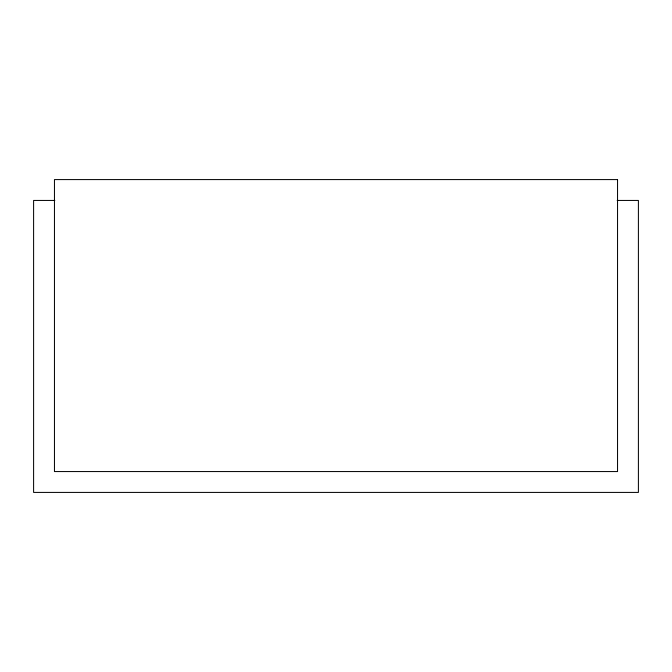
<?xml version="1.0" encoding="UTF-8"?>
<svg xmlns="http://www.w3.org/2000/svg" width="672" height="672" viewBox="0 0 672 672"><rect width="100%" height="100%" fill="white"/><g stroke="black" fill="none" stroke-linecap="round" stroke-linejoin="round"><path stroke-width="1.01" d="M54.835 200.441L33.6 200.441L33.6 492.416L638.4 492.416L638.4 200.441L617.165 200.441M617.543 179.584L54.457 179.584L54.457 471.559L617.543 471.559L617.543 179.584"/></g></svg>
